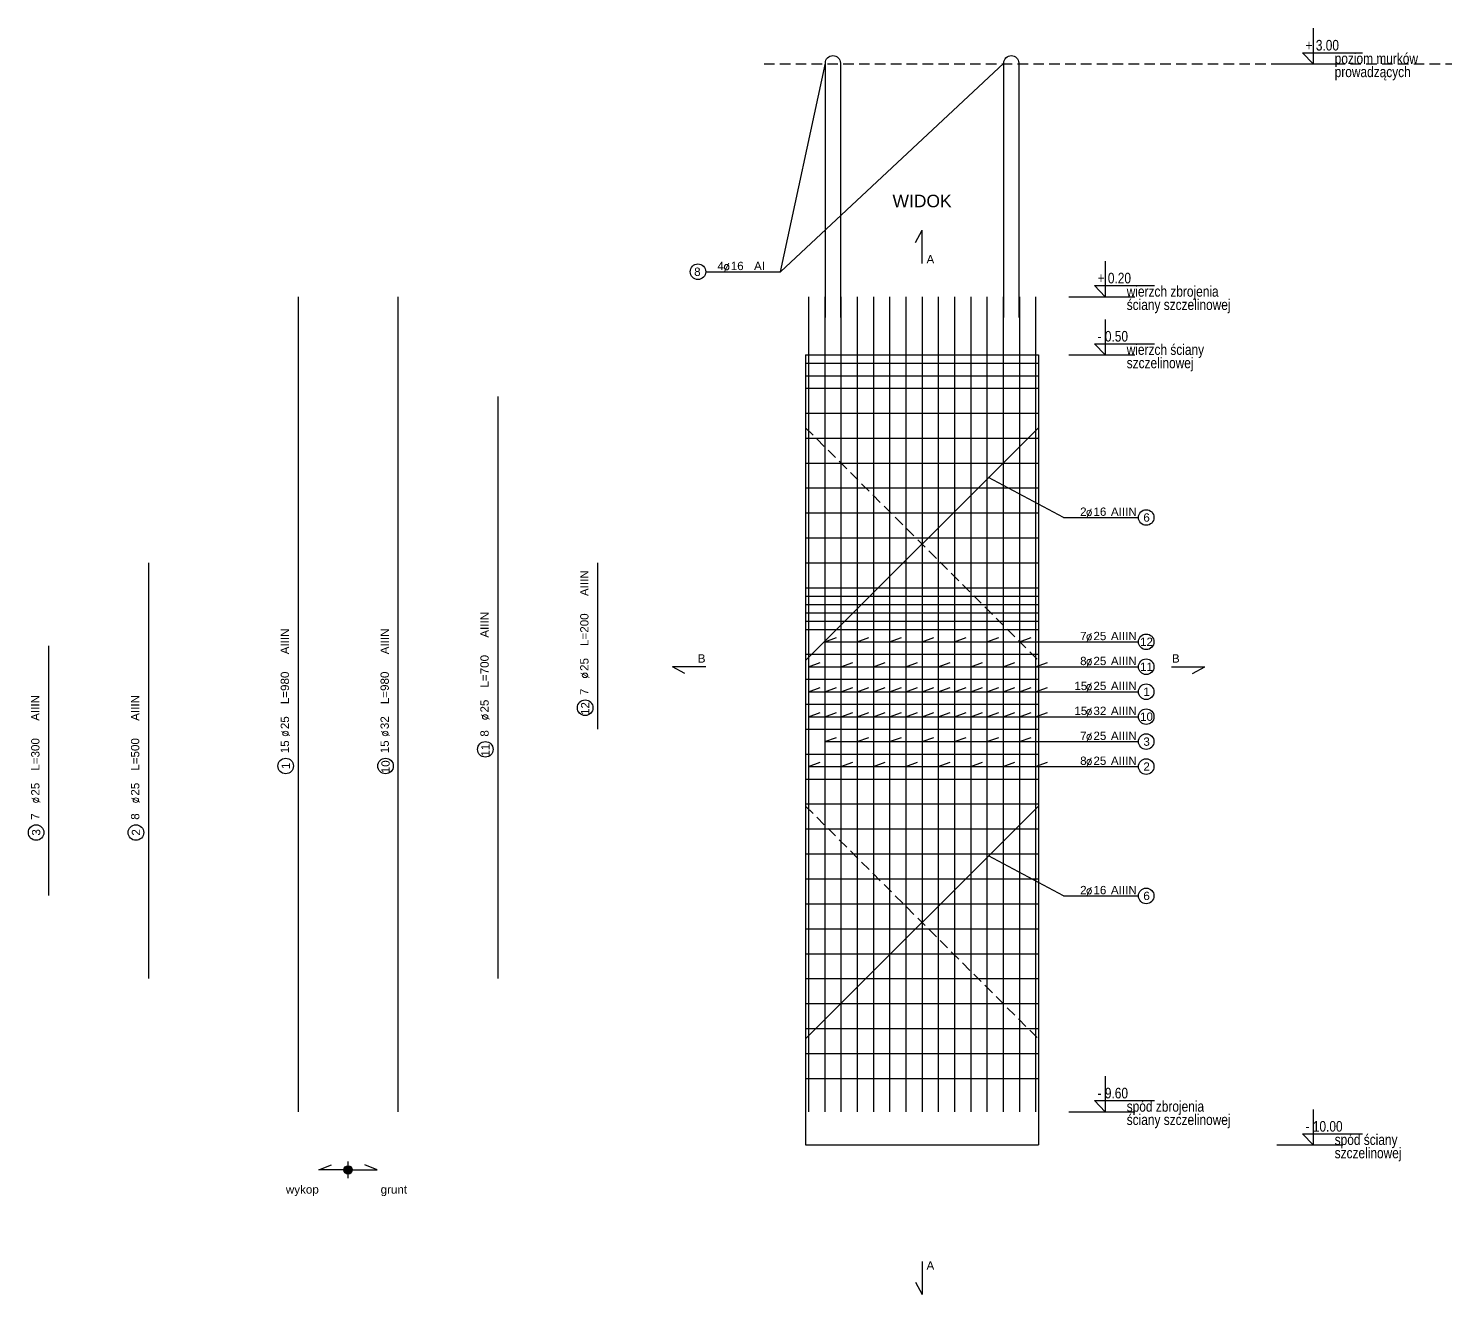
# Model space of a CAD drawing. Extents: x -5033 to 9347, y -16423 to -2430.
# Drawn here: x 6026 to 7729, y -14473 to -12950 of the extents above; entities that cross this region are included whole.
import ezdxf
from ezdxf.enums import TextEntityAlignment as Align

# ---------------------------------------------------------------- set-up
doc = ezdxf.new("R2010")
doc.units = 0
doc.header["$MEASUREMENT"] = 0
doc.linetypes.add('DASHED', pattern=[19.05, 12.7, -6.35])
for name, color, linetype in [('__SOL-KOTY_WYSOKOSCIOWE', 4, 'CONTINUOUS'), ('__SOL-OPISY', 4, 'CONTINUOUS'), ('__SOL-PRZERYWANA', 253, 'DASHED'), ('__SOL-WIDOK', 4, 'CONTINUOUS'), ('__SOL-ZBROJENIE', 3, 'CONTINUOUS')]:
    doc.layers.add(name, color=color, linetype=linetype)
doc.styles.add('ARIAL', font='arial.ttf', dxfattribs={"height": 2.5})
doc.styles.add('SIMPLEX', font='SIMPLEX.SHX', dxfattribs={"width": 0.8})
doc.styles.get("Standard").update_dxf_attribs({"font": 'arial.ttf'})

# ---------------------------------------------------------------- blocks, each defined once
blk = doc.blocks.new('OPIS_PRET_BEZ_LINII')
at = {"layer": '__SOL-OPISY'}
blk.add_circle((25.7, 0), 9.36, dxfattribs=at)
at = {"layer": '__SOL-OPISY', "style": 'SIMPLEX', "width": 0.9}
blk.add_text(' %%c ', height=10, dxfattribs=at).set_placement((64.7, -4.8), align=Align.CENTER)
at = {"layer": '__SOL-OPISY', "style": 'ARIAL', "width": 0.8}
blk.add_attdef('NUMER', text='', height=10, dxfattribs=at).set_placement((25.7, 0), align=Align.MIDDLE)
blk.add_attdef('ILOSC', text='', height=10, dxfattribs=at).set_placement((56.9, -5.1), align=Align.RIGHT)
for tag, p in [('SREDNICA', (71, -5.1)), ('DLUGOSC', (95.1, -5.2)), ('STAL', (144.7, -5.2))]:
    blk.add_attdef(tag, p, '', height=10, dxfattribs=at)
blk = doc.blocks.new('OPIS_PRAWY')
at = {"layer": '__SOL-OPISY'}
blk.add_line((0, 0), (90, 0), dxfattribs=at)
blk.add_circle((99.4, 0), 9.36, dxfattribs=at)
at = {"layer": '__SOL-OPISY', "style": 'SIMPLEX', "width": 0.9}
blk.add_text(' %%c ', height=10, dxfattribs=at).set_placement((20.9, 0.5))
at = {"layer": '__SOL-OPISY', "style": 'ARIAL', "width": 0.8}
blk.add_attdef('ILOSC', text='', height=10, dxfattribs=at).set_placement((27.1, 0.1), align=Align.RIGHT)
for tag, p in [('SREDNICA', (35.4, 0.1)), ('STAL', (58.4, 0.5))]:
    blk.add_attdef(tag, p, '', height=10, dxfattribs=at)
for tag, p in [('NUMER', (99.4, 0)), ('DLUGOSC', (52.8, -6.1))]:
    blk.add_attdef(tag, text='', height=10, dxfattribs=at).set_placement(p, align=Align.MIDDLE)
blk = doc.blocks.new('OPIS_LEWY')
at = {"layer": '__SOL-OPISY'}
blk.add_line((-90, 0), (0, 0), dxfattribs=at)
blk.add_circle((-99.4, 0), 9.36, dxfattribs=at)
at = {"layer": '__SOL-OPISY', "style": 'SIMPLEX', "width": 0.9}
blk.add_text(' %%c ', height=10, dxfattribs=at).set_placement((-75, 0.5))
at = {"layer": '__SOL-OPISY', "style": 'ARIAL', "width": 0.8}
for tag, p in [('NUMER', (-99.4, 0)), ('DLUGOSC', (-58.9, -6.6))]:
    blk.add_attdef(tag, text='', height=10, dxfattribs=at).set_placement(p, align=Align.MIDDLE)
blk.add_attdef('ILOSC', text='', height=10, dxfattribs=at).set_placement((-74, 0.1), align=Align.RIGHT)
for tag, p in [('SREDNICA', (-65.8, 0.1)), ('STAL', (-42.7, 0.3))]:
    blk.add_attdef(tag, p, '', height=10, dxfattribs=at)
blk = doc.blocks.new('KOTA')
at = {"layer": '__SOL-KOTY_WYSOKOSCIOWE'}
for p, q in [((0, 33.4), (0, 0)), ((-34, 0), (28, 0)), ((0, 0), (-9.9, 10.4)), ((-9.9, 10.4), (46.5, 10.4))]:
    blk.add_line(p, q, dxfattribs=at)
at = {"layer": '__SOL-KOTY_WYSOKOSCIOWE', "style": 'ARIAL', "width": 0.8}
blk.add_attdef('RZEDNA', (500.5, 15.9), '', height=10.4, dxfattribs=at)

msp = doc.modelspace()

# ---------------------------------------------------------------- hatches: boundary and pattern name
at = {"layer": '__SOL-OPISY'}
msp.add_hatch(color=256, dxfattribs=at).paths.add_polyline_path([(6415, -14323, 1), (6405, -14323, 1)])

# ---------------------------------------------------------------- linework, layer by layer
for p, q in [((6930, -13243), (6983.75, -12992)), ((6930, -13243), (7198.25, -12992)), ((7092, -13208), (7100, -13193)), ((7100, -13233), (7100, -13193)), ((7270, -13538.5), (7180, -13490.5)), ((6983, -13688), (6997.1, -13682.9)), ((6983, -13688), (7270, -13688)), ((7022, -13688), (7036.1, -13682.9)), ((7061, -13688), (7075.1, -13682.9)), ((7100, -13688), (7114.1, -13682.9)), ((7139, -13688), (7153.1, -13682.9)), ((7178, -13688), (7192.1, -13682.9)), ((7217, -13688), (7231.1, -13682.9)), ((6963.5, -13718), (6977.6, -13712.9)), ((7002.5, -13718), (7016.6, -13712.9)), ((7041.5, -13718), (7055.6, -13712.9)), ((7080.5, -13718), (7094.6, -13712.9)), ((7119.5, -13718), (7133.6, -13712.9)), ((7158.5, -13718), (7172.6, -13712.9)), ((7197.5, -13718), (7211.6, -13712.9)), ((7236.5, -13718), (7250.6, -13712.9)), ((6840, -13718), (6800, -13718)), ((6815, -13726), (6800, -13718)), ((6963.5, -13718), (7270, -13718)), ((7400, -13718), (7440, -13718)), ((7425, -13726), (7440, -13718)), ((6963.5, -13748), (6977.6, -13742.9)), ((6963.5, -13748), (7270, -13748)), ((6983, -13748), (6997.1, -13742.9)), ((7002.5, -13748), (7016.6, -13742.9)), ((7022, -13748), (7036.1, -13742.9)), ((7041.5, -13748), (7055.6, -13742.9)), ((7061, -13748), (7075.1, -13742.9)), ((7080.5, -13748), (7094.6, -13742.9)), ((7100, -13748), (7114.1, -13742.9)), ((7119.5, -13748), (7133.6, -13742.9)), ((7139, -13748), (7153.1, -13742.9)), ((7158.5, -13748), (7172.6, -13742.9)), ((7178, -13748), (7192.1, -13742.9)), ((7197.5, -13748), (7211.6, -13742.9)), ((7217, -13748), (7231.1, -13742.9)), ((7236.5, -13748), (7250.6, -13742.9)), ((6963.5, -13778), (6977.6, -13772.9)), ((6963.5, -13778), (7270, -13778)), ((6983, -13778), (6997.1, -13772.9)), ((7002.5, -13778), (7016.6, -13772.9)), ((7022, -13778), (7036.1, -13772.9)), ((7041.5, -13778), (7055.6, -13772.9)), ((7061, -13778), (7075.1, -13772.9)), ((7080.5, -13778), (7094.6, -13772.9)), ((7100, -13778), (7114.1, -13772.9)), ((7119.5, -13778), (7133.6, -13772.9)), ((7139, -13778), (7153.1, -13772.9)), ((7158.5, -13778), (7172.6, -13772.9)), ((7178, -13778), (7192.1, -13772.9)), ((7197.5, -13778), (7211.6, -13772.9)), ((7217, -13778), (7231.1, -13772.9)), ((7236.5, -13778), (7250.6, -13772.9)), ((6983, -13808), (6997.1, -13802.9)), ((6983, -13808), (7270, -13808)), ((7022, -13808), (7036.1, -13802.9)), ((7061, -13808), (7075.1, -13802.9)), ((7100, -13808), (7114.1, -13802.9)), ((7139, -13808), (7153.1, -13802.9)), ((7178, -13808), (7192.1, -13802.9)), ((7217, -13808), (7231.1, -13802.9)), ((6963.5, -13838), (6977.6, -13832.9)), ((7002.5, -13838), (7016.6, -13832.9)), ((7041.5, -13838), (7055.6, -13832.9)), ((7080.5, -13838), (7094.6, -13832.9)), ((7119.5, -13838), (7133.6, -13832.9)), ((7158.5, -13838), (7172.6, -13832.9)), ((7197.5, -13838), (7211.6, -13832.9)), ((7236.5, -13838), (7250.6, -13832.9)), ((6963.5, -13838), (7270, -13838)), ((7270, -13993.5), (7180, -13945.5)), ((6375, -14323), (6390, -14317)), ((6410, -14323), (6375, -14323)), ((6410, -14333), (6410, -14313)), ((6410, -14323), (6445, -14323)), ((6445, -14323), (6430, -14317)), ((7100, -14433), (7100, -14473)), ((7092, -14458), (7100, -14473))]:
    msp.add_line(p, q, dxfattribs=at)
msp.add_circle((6410, -14323), 5, dxfattribs=at)
at = {"layer": '__SOL-PRZERYWANA'}
msp.add_line((6910, -12993), (8260, -12993), dxfattribs=at)
for points in [[(6960, -13410.5), (6960, -13430.5), (7240, -13710.5), (7240, -13730.5)], [(6960, -13865.5), (6960, -13885.5), (7240, -14165.5), (7240, -14185.5)]]:
    msp.add_lwpolyline(points, dxfattribs=at)
at = {"layer": '__SOL-WIDOK'}
for p, q in [((6960, -13343), (6960, -14293)), ((6960, -13343), (7240, -13343)), ((7240, -13343), (7240, -14293)), ((6960, -14293), (7240, -14293))]:
    msp.add_line(p, q, dxfattribs=at)
at = {"layer": '__SOL-ZBROJENIE'}
for p, q in [((6350, -13273), (6350, -14253)), ((6470, -13273), (6470, -14253)), ((6963.5, -13273), (6963.5, -14253)), ((6983, -13273), (6983, -14253)), ((7002.5, -13273), (7002.5, -14253)), ((7022, -13273), (7022, -14253)), ((7041.5, -13273), (7041.5, -14253)), ((7061, -13273), (7061, -14253)), ((7080.5, -13273), (7080.5, -14253)), ((7100, -13273), (7100, -14253)), ((7119.5, -13273), (7119.5, -14253)), ((7139, -13273), (7139, -14253)), ((7158.5, -13273), (7158.5, -14253)), ((7178, -13273), (7178, -14253)), ((7197.5, -13273), (7197.5, -14253)), ((7217, -13273), (7217, -14253)), ((7236.5, -13273), (7236.5, -14253)), ((6960, -13353), (7240, -13353)), ((6960, -13368), (7240, -13368)), ((6960, -13383), (7240, -13383)), ((6590, -13393), (6590, -14093)), ((6960, -13413), (7240, -13413)), ((6960, -13443), (7240, -13443)), ((6960, -13473), (7240, -13473)), ((6960, -13503), (7240, -13503)), ((6960, -13533), (7240, -13533)), ((6960, -13563), (7240, -13563)), ((6170, -13593), (6170, -14093)), ((6710, -13593), (6710, -13793)), ((6960, -13593), (7240, -13593)), ((6960, -13623), (7240, -13623)), ((6960, -13633), (7240, -13633)), ((6960, -13643), (7240, -13643)), ((6960, -13653), (7240, -13653)), ((6960, -13663), (7240, -13663)), ((6960, -13673), (7240, -13673)), ((6050, -13693), (6050, -13993)), ((6960, -13703), (7240, -13703)), ((6960, -13733), (7240, -13733)), ((6960, -13763), (7240, -13763)), ((6960, -13793), (7240, -13793)), ((6960, -13823), (7240, -13823)), ((6960, -13853), (7240, -13853)), ((6960, -13883), (7240, -13883)), ((6960, -13913), (7240, -13913)), ((6960, -13943), (7240, -13943)), ((6960, -13973), (7240, -13973)), ((6960, -14003), (7240, -14003)), ((6960, -14033), (7240, -14033)), ((6960, -14063), (7240, -14063)), ((6960, -14093), (7240, -14093)), ((6960, -14123), (7240, -14123)), ((6960, -14153), (7240, -14153)), ((6960, -14183), (7240, -14183)), ((6960, -14213), (7240, -14213))]:
    msp.add_line(p, q, dxfattribs=at)
for points in [[(6983.75, -13297.9), (6983.75, -12992, -1), (7001.75, -12992), (7001.75, -13297.9)], [(7198.25, -13297.9), (7198.25, -12992, -1), (7216.25, -12992), (7216.25, -13297.9)]]:
    msp.add_lwpolyline(points, format="xyb", dxfattribs=at)
for points in [[(7240, -13410.5), (7240, -13430.5), (6960, -13710.5), (6960, -13730.5)], [(7240, -13865.5), (7240, -13885.5), (6960, -14165.5), (6960, -14185.5)]]:
    msp.add_lwpolyline(points, dxfattribs=at)

# ---------------------------------------------------------------- block references
at = {"layer": '__SOL-KOTY_WYSOKOSCIOWE'}
ref = msp.add_blockref('KOTA', (7570, -12993), dxfattribs=dict(at, xscale=1.28, yscale=1.28, zscale=1.28))
ref.add_attrib('RZEDNA', '+ 3.00', (7561, -12977), dxfattribs={"height": 12.8, "style": 'ARIAL', "width": 0.8})
ref.add_attrib('OPIS1', 'poziom murków', (7596, -12993), dxfattribs={"height": 12.8, "style": 'ARIAL', "width": 0.8})
ref.add_attrib('OPIS2', 'prowadzących', (7596, -13009), dxfattribs={"height": 12.8, "style": 'ARIAL', "width": 0.8})
ref = msp.add_blockref('KOTA', (7320, -13273), dxfattribs=dict(at, xscale=1.28, yscale=1.28, zscale=1.28))
ref.add_attrib('RZEDNA', '+ 0.20', (7311, -13257), dxfattribs={"height": 12.8, "style": 'ARIAL', "width": 0.8})
ref.add_attrib('OPIS1', 'wierzch zbrojenia', (7346, -13273), dxfattribs={"height": 12.8, "style": 'ARIAL', "width": 0.8})
ref.add_attrib('OPIS2', 'ściany szczelinowej', (7346, -13289), dxfattribs={"height": 12.8, "style": 'ARIAL', "width": 0.8})
ref = msp.add_blockref('KOTA', (7320, -13343), dxfattribs=dict(at, xscale=1.28, yscale=1.28, zscale=1.28))
ref.add_attrib('RZEDNA', '- 0.50', (7311, -13327), dxfattribs={"height": 12.8, "style": 'ARIAL', "width": 0.8})
ref.add_attrib('OPIS1', 'wierzch ściany', (7346, -13343), dxfattribs={"height": 12.8, "style": 'ARIAL', "width": 0.8})
ref.add_attrib('OPIS2', 'szczelinowej', (7346, -13359), dxfattribs={"height": 12.8, "style": 'ARIAL', "width": 0.8})
ref = msp.add_blockref('KOTA', (7320, -14253), dxfattribs=dict(at, xscale=1.28, yscale=1.28, zscale=1.28))
ref.add_attrib('RZEDNA', '- 9.60', (7311, -14237), dxfattribs={"height": 12.8, "style": 'ARIAL', "width": 0.8})
ref.add_attrib('OPIS1', 'spód zbrojenia', (7346, -14253), dxfattribs={"height": 12.8, "style": 'ARIAL', "width": 0.8})
ref.add_attrib('OPIS2', 'ściany szczelinowej', (7346, -14269), dxfattribs={"height": 12.8, "style": 'ARIAL', "width": 0.8})
ref = msp.add_blockref('KOTA', (7570, -14293), dxfattribs=dict(at, xscale=1.28, yscale=1.28, zscale=1.28))
ref.add_attrib('RZEDNA', '- 10.00', (7561, -14277), dxfattribs={"height": 12.8, "style": 'ARIAL', "width": 0.8})
ref.add_attrib('OPIS1', 'spód ściany', (7596, -14293), dxfattribs={"height": 12.8, "style": 'ARIAL', "width": 0.8})
ref.add_attrib('OPIS2', 'szczelinowej', (7596, -14309), dxfattribs={"height": 12.8, "style": 'ARIAL', "width": 0.8})
at = {"layer": '__SOL-OPISY'}
ref = msp.add_blockref('OPIS_LEWY', (6930, -13243), dxfattribs=at)
ref.add_attrib('ILOSC', '4', (6854, -13241), dxfattribs={"height": 10, "style": 'ARIAL'})
ref.add_attrib('SREDNICA', '16', (6870, -13241), dxfattribs={"height": 10, "style": 'ARIAL'})
ref.add_attrib('STAL', 'AI', (6898, -13241), dxfattribs={"height": 10, "style": 'ARIAL'})
ref.add_attrib('NUMER', '8', (6826, -13248), dxfattribs={"height": 10, "style": 'ARIAL'})
ref = msp.add_blockref('OPIS_PRAWY', (7270, -13538.5), dxfattribs=at)
ref.add_attrib('ILOSC', '2', (7290, -13536.5), dxfattribs={"height": 10, "style": 'ARIAL'})
ref.add_attrib('SREDNICA', '16', (7306, -13536.5), dxfattribs={"height": 10, "style": 'ARIAL'})
ref.add_attrib('STAL', 'AIIIN', (7327, -13536.5), dxfattribs={"height": 10, "style": 'ARIAL'})
ref.add_attrib('NUMER', '6', (7366, -13543.5), dxfattribs={"height": 10, "style": 'ARIAL'})
ref = msp.add_blockref('OPIS_PRET_BEZ_LINII', (6695, -13793), dxfattribs=dict(at, rotation=90))
ref.add_attrib('NUMER', '12', (6700, -13776), dxfattribs={"height": 10, "rotation": 90, "style": 'ARIAL'})
ref.add_attrib('ILOSC', '7', (6699, -13752), dxfattribs={"height": 10, "rotation": 90, "style": 'ARIAL'})
ref.add_attrib('SREDNICA', '25', (6699, -13723), dxfattribs={"height": 10, "rotation": 90, "style": 'ARIAL'})
ref.add_attrib('DLUGOSC', 'L=200', (6699, -13693), dxfattribs={"height": 10, "rotation": 90, "style": 'ARIAL'})
ref.add_attrib('STAL', 'AIIIN', (6699, -13633), dxfattribs={"height": 10, "rotation": 90, "style": 'ARIAL'})
ref = msp.add_blockref('OPIS_PRET_BEZ_LINII', (6575, -13843), dxfattribs=dict(at, rotation=90))
ref.add_attrib('NUMER', '11', (6580, -13826), dxfattribs={"height": 10, "rotation": 90, "style": 'ARIAL'})
ref.add_attrib('ILOSC', '8', (6579, -13802), dxfattribs={"height": 10, "rotation": 90, "style": 'ARIAL'})
ref.add_attrib('SREDNICA', '25', (6579, -13773), dxfattribs={"height": 10, "rotation": 90, "style": 'ARIAL'})
ref.add_attrib('DLUGOSC', 'L=700', (6579, -13743), dxfattribs={"height": 10, "rotation": 90, "style": 'ARIAL'})
ref.add_attrib('STAL', 'AIIIN', (6579, -13683), dxfattribs={"height": 10, "rotation": 90, "style": 'ARIAL'})
ref = msp.add_blockref('OPIS_PRET_BEZ_LINII', (6335, -13863), dxfattribs=dict(at, rotation=90))
ref.add_attrib('NUMER', '1', (6340, -13841), dxfattribs={"height": 10, "rotation": 90, "style": 'ARIAL'})
ref.add_attrib('ILOSC', '15', (6339, -13822), dxfattribs={"height": 10, "rotation": 90, "style": 'ARIAL'})
ref.add_attrib('SREDNICA', '25', (6339, -13793), dxfattribs={"height": 10, "rotation": 90, "style": 'ARIAL'})
ref.add_attrib('DLUGOSC', 'L=980', (6339, -13763), dxfattribs={"height": 10, "rotation": 90, "style": 'ARIAL'})
ref.add_attrib('STAL', 'AIIIN', (6339, -13703), dxfattribs={"height": 10, "rotation": 90, "style": 'ARIAL'})
ref = msp.add_blockref('OPIS_PRET_BEZ_LINII', (6455, -13863), dxfattribs=dict(at, rotation=90))
ref.add_attrib('NUMER', '10', (6460, -13846), dxfattribs={"height": 10, "rotation": 90, "style": 'ARIAL'})
ref.add_attrib('ILOSC', '15', (6459, -13822), dxfattribs={"height": 10, "rotation": 90, "style": 'ARIAL'})
ref.add_attrib('SREDNICA', '32', (6459, -13793), dxfattribs={"height": 10, "rotation": 90, "style": 'ARIAL'})
ref.add_attrib('DLUGOSC', 'L=980', (6459, -13763), dxfattribs={"height": 10, "rotation": 90, "style": 'ARIAL'})
ref.add_attrib('STAL', 'AIIIN', (6459, -13703), dxfattribs={"height": 10, "rotation": 90, "style": 'ARIAL'})
ref = msp.add_blockref('OPIS_PRAWY', (7270, -13688), dxfattribs=at)
ref.add_attrib('ILOSC', '7', (7290, -13686), dxfattribs={"height": 10, "style": 'ARIAL'})
ref.add_attrib('SREDNICA', '25', (7306, -13686), dxfattribs={"height": 10, "style": 'ARIAL'})
ref.add_attrib('STAL', 'AIIIN', (7327, -13686), dxfattribs={"height": 10, "style": 'ARIAL'})
ref.add_attrib('NUMER', '12', (7362, -13693), dxfattribs={"height": 10, "style": 'ARIAL'})
ref = msp.add_blockref('OPIS_PRAWY', (7270, -13718), dxfattribs=at)
ref.add_attrib('ILOSC', '8', (7290, -13716), dxfattribs={"height": 10, "style": 'ARIAL'})
ref.add_attrib('SREDNICA', '25', (7306, -13716), dxfattribs={"height": 10, "style": 'ARIAL'})
ref.add_attrib('STAL', 'AIIIN', (7327, -13716), dxfattribs={"height": 10, "style": 'ARIAL'})
ref.add_attrib('NUMER', '11', (7362, -13723), dxfattribs={"height": 10, "style": 'ARIAL'})
ref = msp.add_blockref('OPIS_PRAWY', (7270, -13748), dxfattribs=at)
ref.add_attrib('ILOSC', '15', (7283, -13746), dxfattribs={"height": 10, "style": 'ARIAL'})
ref.add_attrib('SREDNICA', '25', (7306, -13746), dxfattribs={"height": 10, "style": 'ARIAL'})
ref.add_attrib('STAL', 'AIIIN', (7327, -13746), dxfattribs={"height": 10, "style": 'ARIAL'})
ref.add_attrib('NUMER', '1', (7366, -13753), dxfattribs={"height": 10, "style": 'ARIAL'})
ref = msp.add_blockref('OPIS_PRET_BEZ_LINII', (6035, -13943), dxfattribs=dict(at, rotation=90))
ref.add_attrib('NUMER', '3', (6040, -13921), dxfattribs={"height": 10, "rotation": 90, "style": 'ARIAL'})
ref.add_attrib('ILOSC', '7', (6039, -13902), dxfattribs={"height": 10, "rotation": 90, "style": 'ARIAL'})
ref.add_attrib('SREDNICA', '25', (6039, -13873), dxfattribs={"height": 10, "rotation": 90, "style": 'ARIAL'})
ref.add_attrib('DLUGOSC', 'L=300', (6039, -13843), dxfattribs={"height": 10, "rotation": 90, "style": 'ARIAL'})
ref.add_attrib('STAL', 'AIIIN', (6039, -13783), dxfattribs={"height": 10, "rotation": 90, "style": 'ARIAL'})
ref = msp.add_blockref('OPIS_PRET_BEZ_LINII', (6155, -13943), dxfattribs=dict(at, rotation=90))
ref.add_attrib('NUMER', '2', (6160, -13921), dxfattribs={"height": 10, "rotation": 90, "style": 'ARIAL'})
ref.add_attrib('ILOSC', '8', (6159, -13902), dxfattribs={"height": 10, "rotation": 90, "style": 'ARIAL'})
ref.add_attrib('SREDNICA', '25', (6159, -13873), dxfattribs={"height": 10, "rotation": 90, "style": 'ARIAL'})
ref.add_attrib('DLUGOSC', 'L=500', (6159, -13843), dxfattribs={"height": 10, "rotation": 90, "style": 'ARIAL'})
ref.add_attrib('STAL', 'AIIIN', (6159, -13783), dxfattribs={"height": 10, "rotation": 90, "style": 'ARIAL'})
ref = msp.add_blockref('OPIS_PRAWY', (7270, -13778), dxfattribs=at)
ref.add_attrib('ILOSC', '15', (7283, -13776), dxfattribs={"height": 10, "style": 'ARIAL'})
ref.add_attrib('SREDNICA', '32', (7306, -13776), dxfattribs={"height": 10, "style": 'ARIAL'})
ref.add_attrib('STAL', 'AIIIN', (7327, -13776), dxfattribs={"height": 10, "style": 'ARIAL'})
ref.add_attrib('NUMER', '10', (7362, -13783), dxfattribs={"height": 10, "style": 'ARIAL'})
ref = msp.add_blockref('OPIS_PRAWY', (7270, -13808), dxfattribs=at)
ref.add_attrib('ILOSC', '7', (7290, -13806), dxfattribs={"height": 10, "style": 'ARIAL'})
ref.add_attrib('SREDNICA', '25', (7306, -13806), dxfattribs={"height": 10, "style": 'ARIAL'})
ref.add_attrib('STAL', 'AIIIN', (7327, -13806), dxfattribs={"height": 10, "style": 'ARIAL'})
ref.add_attrib('NUMER', '3', (7366, -13813), dxfattribs={"height": 10, "style": 'ARIAL'})
ref = msp.add_blockref('OPIS_PRAWY', (7270, -13838), dxfattribs=at)
ref.add_attrib('ILOSC', '8', (7290, -13836), dxfattribs={"height": 10, "style": 'ARIAL'})
ref.add_attrib('SREDNICA', '25', (7306, -13836), dxfattribs={"height": 10, "style": 'ARIAL'})
ref.add_attrib('STAL', 'AIIIN', (7327, -13836), dxfattribs={"height": 10, "style": 'ARIAL'})
ref.add_attrib('NUMER', '2', (7366, -13843), dxfattribs={"height": 10, "style": 'ARIAL'})
ref = msp.add_blockref('OPIS_PRAWY', (7270, -13993.5), dxfattribs=at)
ref.add_attrib('ILOSC', '2', (7290, -13991.5), dxfattribs={"height": 10, "style": 'ARIAL'})
ref.add_attrib('SREDNICA', '16', (7306, -13991.5), dxfattribs={"height": 10, "style": 'ARIAL'})
ref.add_attrib('STAL', 'AIIIN', (7327, -13991.5), dxfattribs={"height": 10, "style": 'ARIAL'})
ref.add_attrib('NUMER', '6', (7366, -13998.5), dxfattribs={"height": 10, "style": 'ARIAL'})

# ---------------------------------------------------------------- texts
at = {"layer": '__SOL-OPISY', "width": 2500, "attachment_point": 5}
for s, insert, char_height in [('\\P\\PWIDOK\\P', (7100, -13133), 15), ('A\\P', (7110, -13228), 10), ('B\\P', (6835, -13708), 10), ('B\\P', (7405, -13708), 10), ('wykop\\P', (6355, -14348), 10), ('grunt\\P', (6465, -14348), 10), ('A\\P', (7110, -14438), 10)]:
    msp.add_mtext(s, dxfattribs=dict(at, insert=insert, char_height=char_height))

doc.saveas('drawing.dxf')
